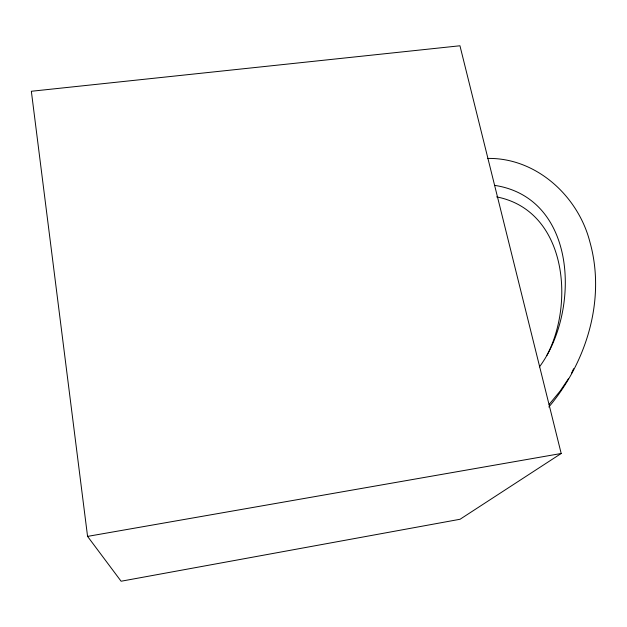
<?xml version="1.0" encoding="UTF-8"?>
<svg xmlns="http://www.w3.org/2000/svg" width="627" height="627" viewBox="0 0 627 627"><rect width="100%" height="100%" fill="white"/><g stroke="black" fill="none" stroke-linecap="round" stroke-linejoin="round"><path stroke-width="0.94" d="M571.667 372.955L573.619 368.731M546.838 355.501C574.888 302.59 566.291 210.515 496.655 196.894M539.424 366.905C580.445 311.674 577.679 198.124 494.742 185.38M568.43 378.779L560.021 391.224L549.111 404.431M548.821 407.009C586.535 362.21 606.058 299.4 589.874 241.897C578.18 196.149 536.312 157.612 487.735 158.427M561.196 453.493L460.053 519.266L121.097 581.229L87.568 536.391L31.35 91.268L459.952 45.771L561.196 453.493L87.568 536.391"/></g></svg>
